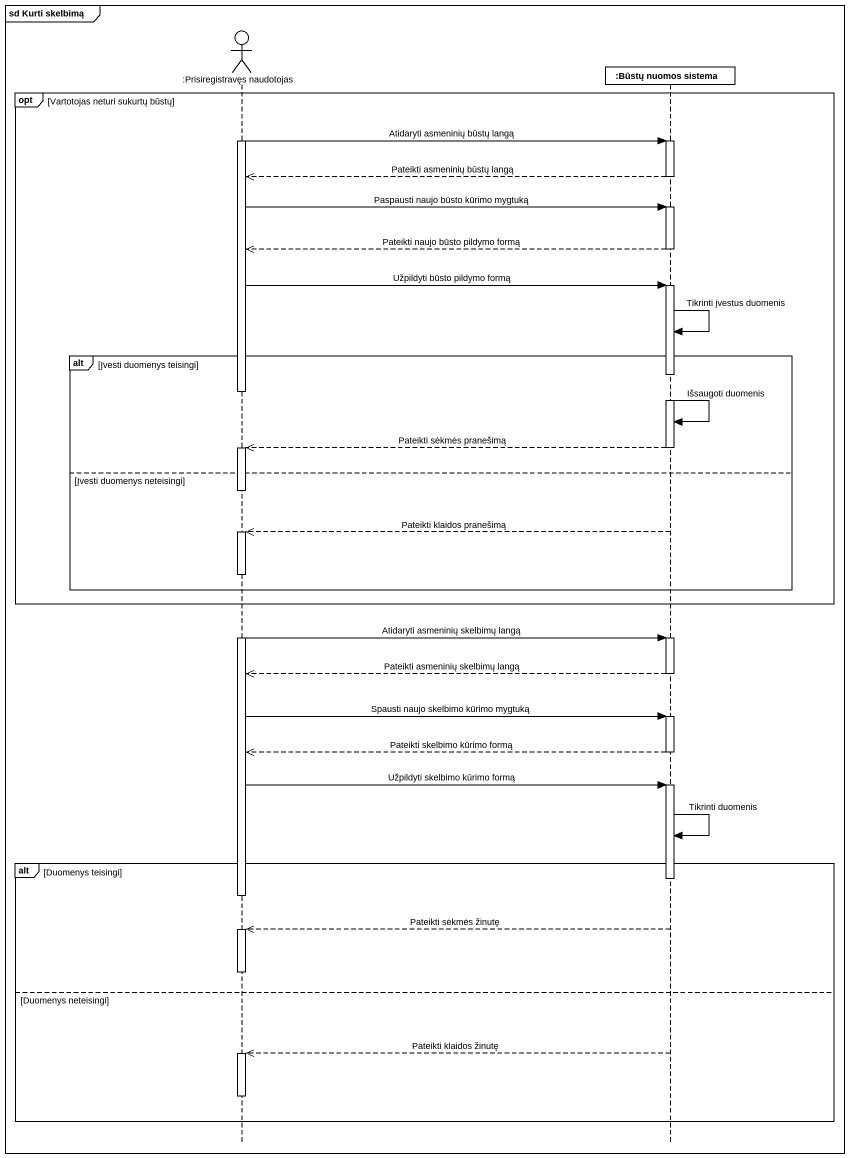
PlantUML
@startuml
mainframe sd Kurti skelbimą
hide footbox
actor ":Prisiregistravęs naudotojas" as Prisiregistravęs_naudotojas
participant ":Būstų nuomos sistema" as Būstų_nuomos_sistema

opt Vartotojas neturi sukurtų būstų
  activate Prisiregistravęs_naudotojas
  Prisiregistravęs_naudotojas -> Būstų_nuomos_sistema : Atidaryti asmeninių būstų langą
  activate Būstų_nuomos_sistema
  Būstų_nuomos_sistema -->> Prisiregistravęs_naudotojas : Pateikti asmeninių būstų langą
  deactivate Būstų_nuomos_sistema
  Prisiregistravęs_naudotojas -> Būstų_nuomos_sistema : Paspausti naujo būsto kūrimo mygtuką
  activate Būstų_nuomos_sistema
  Būstų_nuomos_sistema -->> Prisiregistravęs_naudotojas : Pateikti naujo būsto pildymo formą
  deactivate Būstų_nuomos_sistema
  Prisiregistravęs_naudotojas -> Būstų_nuomos_sistema : Užpildyti būsto pildymo formą
  activate Būstų_nuomos_sistema
  Būstų_nuomos_sistema -> Būstų_nuomos_sistema : Tikrinti įvestus duomenis
  alt Įvesti duomenys teisingi
    deactivate Prisiregistravęs_naudotojas
    Būstų_nuomos_sistema -> Būstų_nuomos_sistema : Išsaugoti duomenis
    Būstų_nuomos_sistema -->> Prisiregistravęs_naudotojas : Pateikti sėkmės pranešimą
    deactivate Būstų_nuomos_sistema
    activate Prisiregistravęs_naudotojas
  else Įvesti duomenys neteisingi
    deactivate Prisiregistravęs_naudotojas
    Būstų_nuomos_sistema -->> Prisiregistravęs_naudotojas : Pateikti klaidos pranešimą
    activate Prisiregistravęs_naudotojas
  end
end
Prisiregistravęs_naudotojas -> Būstų_nuomos_sistema : Atidaryti asmeninių skelbimų langą
activate Būstų_nuomos_sistema
Būstų_nuomos_sistema -->> Prisiregistravęs_naudotojas : Pateikti asmeninių skelbimų langą
deactivate Būstų_nuomos_sistema
Prisiregistravęs_naudotojas -> Būstų_nuomos_sistema : Spausti naujo skelbimo kūrimo mygtuką
activate Būstų_nuomos_sistema
Būstų_nuomos_sistema -->> Prisiregistravęs_naudotojas : Pateikti skelbimo kūrimo formą
deactivate Būstų_nuomos_sistema
Prisiregistravęs_naudotojas -> Būstų_nuomos_sistema : Užpildyti skelbimo kūrimo formą
activate Būstų_nuomos_sistema
Būstų_nuomos_sistema -> Būstų_nuomos_sistema : Tikrinti duomenis
alt Duomenys teisingi
  deactivate Būstų_nuomos_sistema
  deactivate Prisiregistravęs_naudotojas
  Būstų_nuomos_sistema -->> Prisiregistravęs_naudotojas : Pateikti sėkmės žinutę
  activate Prisiregistravęs_naudotojas
  deactivate Prisiregistravęs_naudotojas
else Duomenys neteisingi
  Būstų_nuomos_sistema -->> Prisiregistravęs_naudotojas : Pateikti klaidos žinutę
  activate Prisiregistravęs_naudotojas
  deactivate Prisiregistravęs_naudotojas
end
@enduml
